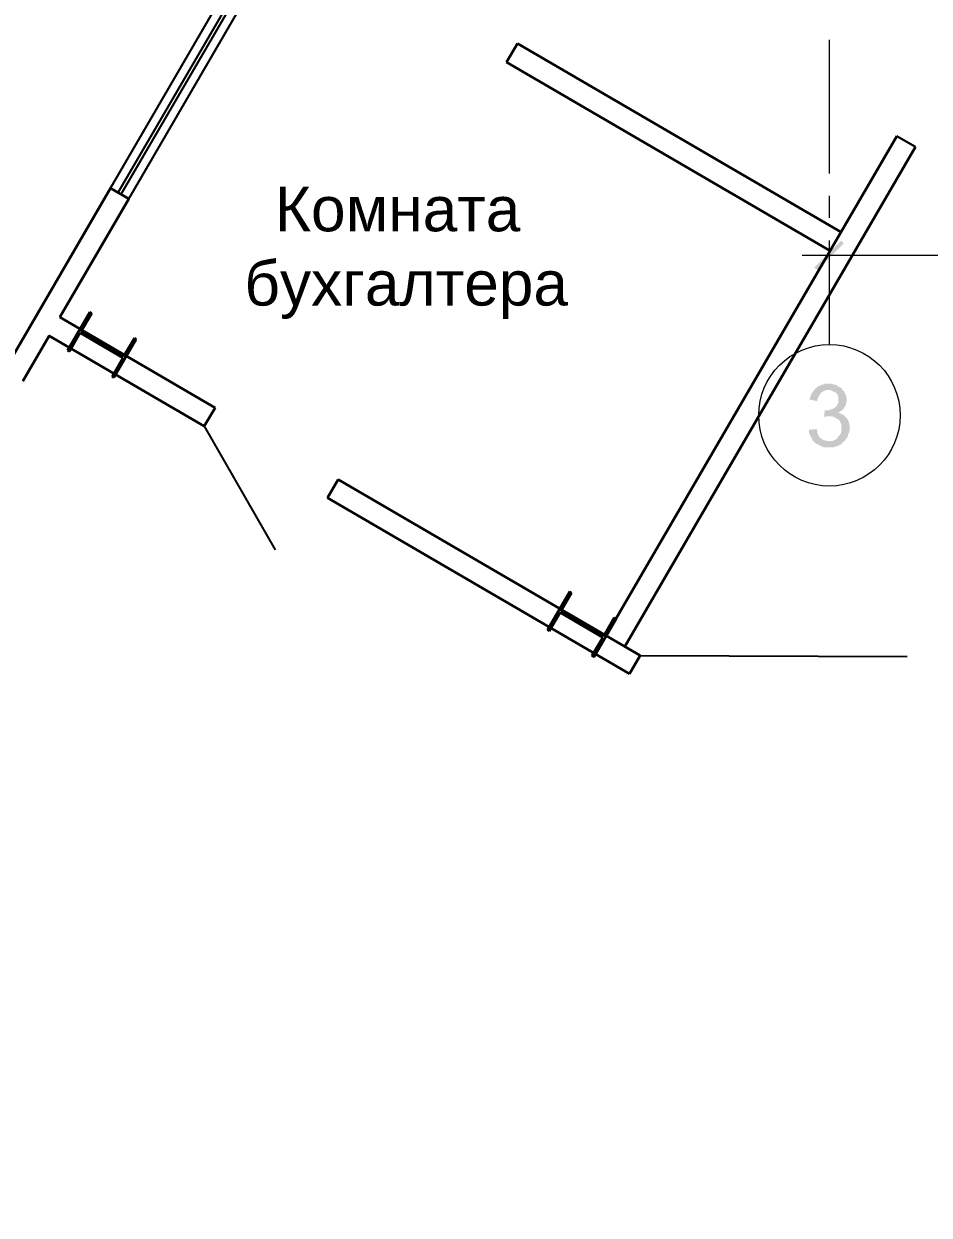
# Model space of a CAD drawing. Header units: millimetres. Extents: x -383313 to -161684, y -117025 to 99224.
# Drawn here: x -362985 to -357901, y -23637 to -16952 of the extents above; entities that cross this region are included whole.
import ezdxf

# ---------------------------------------------------------------- set-up
doc = ezdxf.new("R2010")
doc.units = ezdxf.units.MM
doc.header["$MEASUREMENT"] = 0
doc.layers.get('Defpoints').update_dxf_attribs({"color": 31})
for name, color, linetype in [('001__КОНСТРУКТИВ__Двери', 13, 'Continuous'), ('001__КОНСТРУКТИВ__Колонны', 14, 'Continuous'), ('001__КОНСТРУКТИВ__Окна', 7, 'Continuous'), ('001__КОНСТРУКТИВ__размеры внутр.', 7, 'Continuous'), ('PDF_Geometry', 7, 'Continuous'), ('PDF_Solid Fills', 7, 'Continuous')]:
    doc.layers.add(name, color=color, linetype=linetype)
doc.layers.add('001__КОНСТРУКТИВ__Стены наружные', color=7, linetype='Continuous', lineweight=30)
doc.styles.add('PSTUDIO', font='arial.ttf')
doc.dimstyles.new('PS_TICK', dxfattribs={"dimscale": 100, "dimtxt": 2.5, "dimasz": 1, "dimexe": 2, "dimexo": 2, "dimgap": 1, "dimtad": 1, "dimdec": 0, "dimzin": 0, "dimdsep": 46, "dimtxsty": 'PSTUDIO', "dimblk": 'ARCHTICK', "dimcen": 2, "dimdle": 1.5, "dimse1": 1, "dimse2": 1, "dimadec": 0, "dimazin": 0, "dimtfac": 1, "dimtdec": 0, "dimtix": 1, "dimtmove": 1, "dimatfit": 3, "dimldrblk": 'ARCHTICK', "dimfxl": 1, "dimtolj": 1, "dimtzin": 0, "dimarcsym": 0})

# ---------------------------------------------------------------- blocks, each defined once
blk = doc.blocks.new('_ArchTick')
at = {"color": 0, "linetype": 'ByBlock', "const_width": 0.15}
blk.add_lwpolyline([(-0.5, -0.5), (0.5, 0.5)], dxfattribs=at)
blk = doc.blocks.new('*D264')
at = {"layer": '001__КОНСТРУКТИВ__размеры внутр.', "color": 0, "lineweight": -2, "ltscale": 100, "transparency": 16777216}
blk.add_arc((-340355, -23582.1), 2419.2, 151.49301, 180, dxfattribs=at)
at = {"layer": 'Defpoints', "color": 0, "ltscale": 100, "transparency": 16777216}
for p in [(-360678.8, -12544), (-342718.7, -22298.4), (-342642.4, -22794.3), (-343474.2, -23582.1), (-340514.1, -23582.1)]:
    blk.add_point(p, dxfattribs=at)
at = {"layer": '001__КОНСТРУКТИВ__размеры внутр.', "color": 0, "lineweight": -2, "ltscale": 100, "transparency": 16777216, "xscale": 100, "yscale": 100, "zscale": 100}
for p, rotation in [((-342481, -22427.5), 61.49301017023286), ((-342774.3, -23582.1), 269.9999999999997)]:
    blk.add_blockref('_ArchTick', p, dxfattribs=dict(at, rotation=rotation))
at = {"layer": '001__КОНСТРУКТИВ__размеры внутр.', "color": 0, "lineweight": 0, "ltscale": 100, "transparency": 16777216, "insert": (-342920.4, -22930.4), "char_height": 250, "attachment_point": 5, "rotation": 75.74651, "style": 'PSTUDIO'}
blk.add_mtext('\\A1;29°', dxfattribs=at)
blk = doc.blocks.new('A$Cf5759c35')
at = {"layer": 'PDF_Solid Fills'}
for points in [[(-4.2, -707), (-25.4, -707), (-33.9, -711.2), (-42.3, -711.2), (-50.8, -715.4), (-59.3, -719.7), (-67.7, -723.9), (-76.2, -732.4), (-76.2, -732.4), (-80.4, -736.6), (-4.2, -740.8), (4.2, -740.8), (12.7, -745.1), (21.2, -749.3), (29.6, -753.5), (38.1, -757.8), (42.3, -762), (46.6, -770.5), (50.8, -778.9), (50.8, -787.4), (50.8, -795.9), (50.8, -800.1), (50.8, -812.8), (46.6, -821.3), (42.3, -829.7), (38.1, -834), (29.6, -842.4), (29.6, -842.4), (21.2, -846.7), (8.5, -850.9), (0, -855.1), (-8.5, -855.1), (-16.9, -855.1), (63.5, -859.4), (72, -855.1), (80.4, -846.7), (84.7, -838.2), (88.9, -834), (93.1, -825.5), (93.1, -817), (97.4, -808.6), (97.4, -795.9), (97.4, -787.4), (93.1, -778.9), (93.1, -770.5), (88.9, -762), (84.7, -753.5), (84.7, -749.3), (76.2, -745.1), (72, -736.6), (63.5, -728.1), (55, -723.9), (46.6, -719.7), (42.3, -715.4), (33.9, -711.2), (25.4, -711.2), (12.7, -707), (4.2, -707)], [(-80.4, -736.6), (-88.9, -745.1), (-93.1, -753.5), (-97.4, -757.8), (-101.6, -766.2), (-105.8, -778.9), (-110.1, -787.4), (-110.1, -795.9), (-67.7, -804.3), (-67.7, -800.1), (-63.5, -787.4), (-59.3, -778.9), (-55, -770.5), (-50.8, -766.2), (-46.6, -757.8), (-42.3, -753.5), (-33.9, -749.3), (-25.4, -745.1), (-12.7, -740.8), (-4.2, -740.8)], [(-25.4, -855.1), (-29.6, -893.2), (-29.6, -893.2), (-16.9, -889), (-8.5, -889), (0, -889), (84.7, -884.8), (76.2, -880.5), (67.7, -876.3), (59.3, -872.1), (50.8, -867.8), (59.3, -863.6), (63.5, -859.4), (-16.9, -855.1)], [(84.7, -884.8), (0, -889), (16.9, -889), (25.4, -893.2), (33.9, -897.5), (42.3, -901.7), (50.8, -905.9), (55, -910.2), (59.3, -918.6), (63.5, -927.1), (67.7, -935.6), (67.7, -944), (67.7, -956.7), (67.7, -956.7), (67.7, -965.2), (67.7, -973.7), (63.5, -986.4), (59.3, -994.8), (55, -999.1), (46.6, -1007.5), (42.3, -1016), (33.9, -1020.2), (25.4, -1024.5), (16.9, -1028.7), (8.5, -1028.7), (-4.2, -1028.7), (-88.9, -1028.7), (-80.4, -1037.2), (-76.2, -1041.4), (-67.7, -1045.6), (-59.3, -1049.9), (-50.8, -1054.1), (-42.3, -1058.3), (-33.9, -1062.6), (-25.4, -1062.6), (-12.7, -1062.6), (-4.2, -1062.6), (4.2, -1062.6), (12.7, -1062.6), (25.4, -1062.6), (33.9, -1058.3), (42.3, -1058.3), (50.8, -1054.1), (59.3, -1049.9), (67.7, -1045.6), (72, -1037.2), (80.4, -1032.9), (80.4, -1032.9), (88.9, -1024.5), (93.1, -1016), (101.6, -1007.5), (105.8, -999.1), (105.8, -990.6), (110.1, -982.1), (114.3, -973.7), (114.3, -965.2), (114.3, -956.7), (114.3, -952.5), (114.3, -939.8), (110.1, -931.3), (110.1, -922.9), (105.8, -914.4), (101.6, -905.9), (97.4, -897.5), (97.4, -897.5), (88.9, -893.2)], [(-72, -961), (-114.3, -965.2), (-114.3, -982.1), (-110.1, -990.6), (-105.8, -999.1), (-101.6, -1007.5), (-97.4, -1016), (-93.1, -1024.5), (-88.9, -1028.7), (-4.2, -1028.7), (-12.7, -1028.7), (-21.2, -1024.5), (-29.6, -1024.5), (-38.1, -1020.2), (-46.6, -1011.8), (-46.6, -1011.8), (-55, -1007.5), (-59.3, -999.1), (-63.5, -990.6), (-67.7, -982.1), (-67.7, -969.4)]]:
    blk.add_hatch(color=8, dxfattribs=at).paths.add_polyline_path(points)
at = {"layer": 'PDF_Geometry', "color": 8, "lineweight": 13}
for points in [[(0, 1223.4), (0, 474.1)], [(0, 347.1), (0, 224.4)], [(0, 97.4), (0, -486.8)], [(3598.2, 12.7), (-152.4, 12.7)]]:
    blk.add_lwpolyline(points, dxfattribs=at)
blk.add_circle((0.8, -883.6), 397.1, dxfattribs=at)
at = {"layer": 'PDF_Solid Fills', "color": 8, "lineweight": 13}
for points in [[(67.7, 97.4), (-67.7, -67.7), (-84.7, -55)], [(80.4, 80.4), (67.7, 97.4), (-67.7, -67.7)]]:
    blk.add_solid(points, dxfattribs=at)

msp = doc.modelspace()

# ---------------------------------------------------------------- linework, layer by layer
at = {"lineweight": 30, "ltscale": 100}
for p, q in [((-360273.82877, -17166.46356), (-360213.44523, -17062.7629)), ((-360213.44523, -17062.7629), (-358396.11677, -18120.96952)), ((-360273.82877, -17166.46356), (-358456.50031, -18224.67019)), ((-357978.35378, -17641.993), (-358082.05444, -17581.60945)), ((-362782.3021, -18598.75423), (-361911.613, -19105.74512)), ((-361971.99655, -19209.44578), (-361911.613, -19105.74512)), ((-361280.65878, -19612.00273), (-361220.27524, -19508.30207)), ((-361220.27524, -19508.30207), (-359524.28475, -20495.85518)), ((-361280.65878, -19612.00273), (-359584.66829, -20599.55584)), ((-359524.28475, -20495.85518), (-359584.66829, -20599.55584))]:
    msp.add_line(p, q, dxfattribs=at)
at = {"layer": '001__КОНСТРУКТИВ__Двери', "ltscale": 100}
for p, q in [((-361971.99655, -19209.44578), (-361574.55896, -19903.73921)), ((-359524.28475, -20495.85518), (-358024.29499, -20501.39705))]:
    msp.add_line(p, q, dxfattribs=at)
at = {"layer": '001__КОНСТРУКТИВ__Колонны', "linetype": 'Continuous', "lineweight": 30}
for p, q in [((-362739.59242, -18784.47109), (-362614.29657, -18569.29221)), ((-362603.84008, -18575.38089), (-362664.47522, -18679.51364)), ((-362614.29657, -18569.29221), (-362603.84008, -18575.38089)), ((-362668.50079, -18686.42702), (-362729.13593, -18790.55977)), ((-362428.71964, -18826.04845), (-362668.50079, -18686.42702)), ((-362664.47522, -18679.51364), (-362424.69407, -18819.13507)), ((-362424.69407, -18819.13507), (-362364.05893, -18715.00232)), ((-362364.05893, -18715.00232), (-362353.60244, -18721.091)), ((-362729.13593, -18790.55977), (-362739.59242, -18784.47109)), ((-362353.60244, -18721.091), (-362478.89829, -18936.26988)), ((-362489.35478, -18930.1812), (-362428.71964, -18826.04845)), ((-362478.89829, -18936.26988), (-362489.35478, -18930.1812)), ((-360045.12917, -20353.42185), (-359919.83332, -20138.24297)), ((-359909.37683, -20144.33164), (-359970.01197, -20248.46439)), ((-359919.83332, -20138.24297), (-359909.37683, -20144.33164)), ((-359974.03754, -20255.37777), (-360034.67268, -20359.51052)), ((-359734.25639, -20394.99921), (-359974.03754, -20255.37777)), ((-359970.01197, -20248.46439), (-359730.23082, -20388.08583)), ((-359659.13919, -20290.04175), (-359784.43504, -20505.22063)), ((-359730.23082, -20388.08583), (-359669.59568, -20283.95308)), ((-359669.59568, -20283.95308), (-359659.13919, -20290.04175)), ((-360034.67268, -20359.51052), (-360045.12917, -20353.42185)), ((-359794.89153, -20499.13196), (-359734.25639, -20394.99921)), ((-359784.43504, -20505.22063), (-359794.89153, -20499.13196))]:
    msp.add_line(p, q, dxfattribs=at)
at = {"layer": '001__КОНСТРУКТИВ__Окна', "ltscale": 100}
for p, q in [((-362498.60888, -17873.07346), (-361894.77345, -16836.06682)), ((-362394.90821, -17933.457), (-361791.07279, -16896.45036))]:
    msp.add_line(p, q, dxfattribs=at)
at = {"layer": '001__КОНСТРУКТИВ__Окна', "color": 5, "ltscale": 100}
for p, q in [((-362455.40027, -17898.23327), (-361851.56484, -16861.22663)), ((-362438.11682, -17908.29719), (-361834.2814, -16871.29055))]:
    msp.add_line(p, q, dxfattribs=at)
at = {"layer": '001__КОНСТРУКТИВ__Стены наружные', "color": 7, "linetype": 'Continuous'}
for p, q in [((-357978.35378, -17641.993), (-359610.79011, -20445.48424)), ((-362498.60888, -17873.07346), (-363094.57758, -18896.57007)), ((-362394.90821, -17933.457), (-362498.60888, -17873.07346)), ((-362782.3021, -18598.75423), (-362394.90821, -17933.457))]:
    msp.add_line(p, q, dxfattribs=at)
at = {"layer": '001__КОНСТРУКТИВ__Стены наружные', "color": 7, "linetype": 'Continuous', "flags": 128}
for points in [[(-358082.05444, -17581.60945), (-359714.49077, -20385.10069)], [(-362990.87692, -18956.95361), (-362842.68564, -18702.4549), (-361971.99655, -19209.44578)]]:
    msp.add_lwpolyline(points, dxfattribs=at)

# ---------------------------------------------------------------- block references
at = {"ltscale": 100}
msp.add_blockref('A$Cf5759c35', (-358461.97282, -18264.93104), dxfattribs=at)

# ---------------------------------------------------------------- texts
at = {"ltscale": 100, "insert": (-362682.95299, -17865.89121), "char_height": 250, "attachment_point": 1, "style": 'PSTUDIO'}
msp.add_mtext_dynamic_manual_height_columns('\\pxqc;Комната\\P бухгалтера', width=3592.8758834, gutter_width=1250, heights=[961.05122], dxfattribs=at)

# ---------------------------------------------------------------- dimensions: what is measured, and where the dimension line sits
at = {"layer": '001__КОНСТРУКТИВ__размеры внутр.', "lineweight": 0, "ltscale": 100}
dim = msp.add_angular_dim_2l(base=(-342642.40087, -22794.29036), line1=((-342718.66763, -22298.38279), (-360678.77735, -12544.00169)), line2=((-343474.22675, -23582.0977), (-340514.05882, -23582.0977)), dimstyle='PS_TICK', dxfattribs=at)
dim.commit()
dim.dimension.update_dxf_attribs({"geometry": '*D264', "text_midpoint": (-342920.42943, -22930.40687)})

doc.saveas('drawing.dxf')
